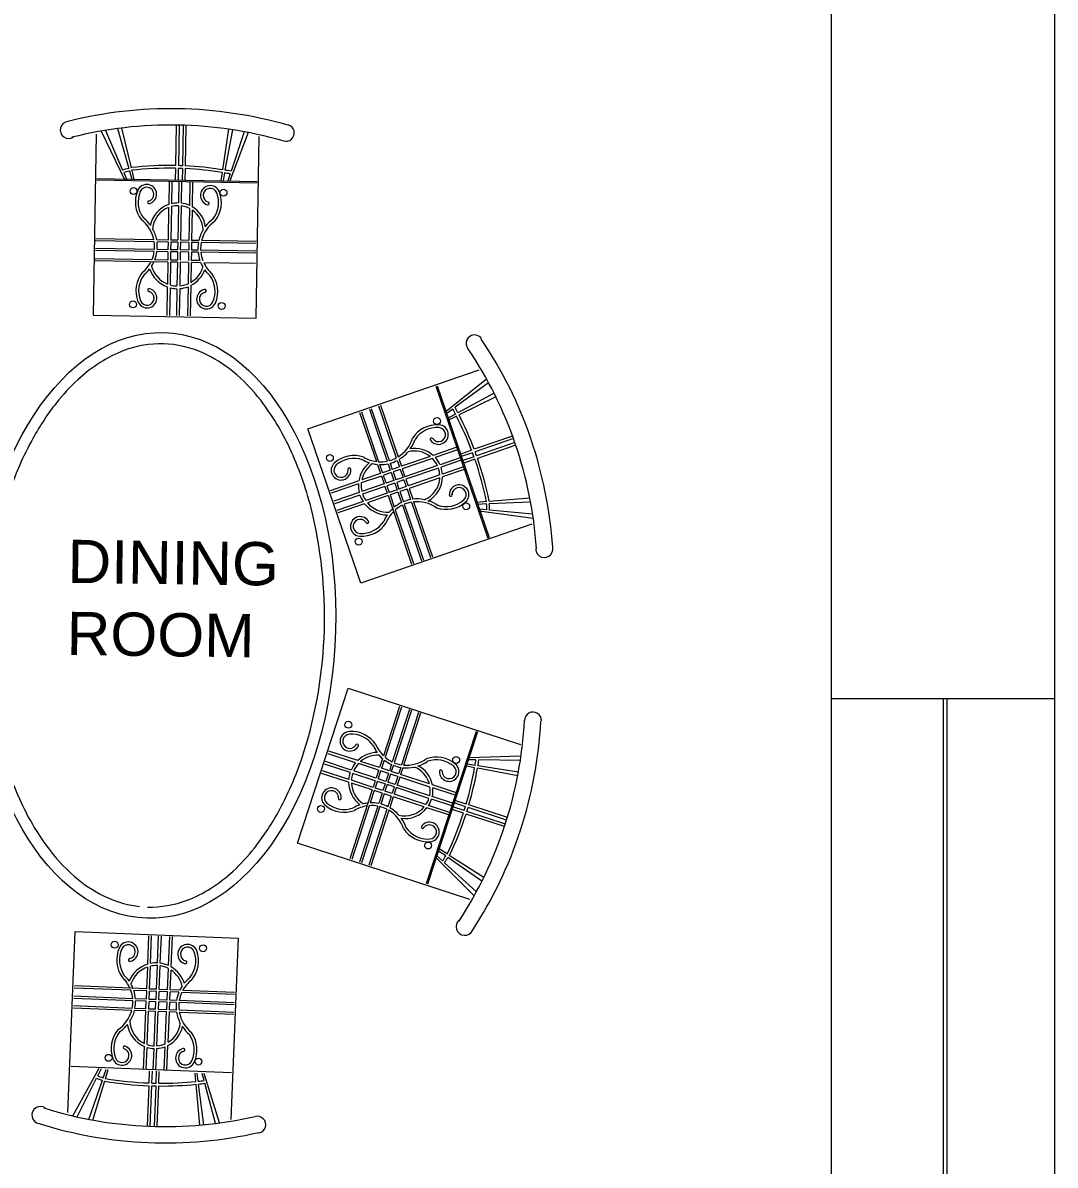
# Model space of a CAD drawing. Header units: centimetres. Extents: x 3413 to 9875, y 1 to 2456.
# Drawn here: x 3717.5 to 4004.1, y 1123.3 to 1440.3 of the extents above; entities that cross this region are included whole.
import ezdxf

# ---------------------------------------------------------------- set-up
doc = ezdxf.new("R2010")
doc.units = ezdxf.units.CM
doc.linetypes.add('raya espacio raya', pattern=[30, 12, -18])
doc.layers.add('beam', color=63, linetype='raya espacio raya')
doc.layers.add('furniture', color=63, linetype='Continuous', lineweight=20)
doc.layers.add('JO_ELEVATION LINE', color=3, linetype='Continuous', lineweight=20)
doc.styles.get("Standard").update_dxf_attribs({"font": 'arial.ttf'})

msp = doc.modelspace()

# ---------------------------------------------------------------- linework, layer by layer
at = {"layer": 'furniture'}
for p, q in [((3743.761, 1410.998), (3746.854, 1399.933)), ((3744.869, 1411.139), (3747.521, 1400.097)), ((3760.075, 1411.963), (3759.883, 1400.729)), ((3760.843, 1411.95), (3760.651, 1400.715)), ((3761.994, 1411.921), (3761.802, 1400.677)), ((3762.762, 1411.895), (3762.569, 1400.644)), ((3774.565, 1410.831), (3772.916, 1399.576)), ((3737.811, 1409.478), (3736.951, 1359.198)), ((3739.208, 1410.3), (3745.797, 1396.679)), ((3740.414, 1410.504), (3745.176, 1399.498)), ((3775.655, 1410.669), (3773.589, 1399.467)), ((3780.026, 1409.91), (3774.962, 1396.468)), ((3778.882, 1410.126), (3775.273, 1399.17)), ((3782.217, 1358.424), (3783.077, 1408.759)), ((3745.469, 1398.822), (3746.37, 1396.74)), ((3747.051, 1399.226), (3747.706, 1396.884)), ((3747.693, 1399.381), (3748.305, 1396.837)), ((3759.855, 1399.965), (3759.799, 1396.728)), ((3760.622, 1399.953), (3760.565, 1396.627)), ((3761.774, 1399.924), (3761.717, 1396.607)), ((3762.541, 1399.897), (3762.485, 1396.594)), ((3772.802, 1398.798), (3772.467, 1396.511)), ((3773.447, 1398.692), (3773.042, 1396.501)), ((3775.024, 1398.414), (3774.386, 1396.478)), ((3782.479, 1395.874), (3737.97, 1396.635)), ((3782.485, 1396.252), (3737.976, 1397.013)), ((3758.075, 1396.291), (3757.966, 1389.917)), ((3758.832, 1396.278), (3758.727, 1390.138)), ((3760.762, 1396.245), (3760.661, 1390.345)), ((3761.519, 1396.232), (3761.417, 1390.294)), ((3763.833, 1396.193), (3763.721, 1389.657)), ((3764.591, 1396.262), (3764.471, 1389.268)), ((3757.952, 1389.106), (3757.798, 1380.07)), ((3758.713, 1389.355), (3758.554, 1380.057)), ((3760.648, 1389.589), (3760.485, 1380.024)), ((3761.404, 1389.534), (3761.241, 1380.011)), ((3763.707, 1388.825), (3763.556, 1379.972)), ((3764.456, 1388.383), (3764.312, 1379.959)), ((3753.962, 1379.56), (3737.683, 1379.839)), ((3753.86, 1380.138), (3737.693, 1380.414)), ((3757.798, 1380.07), (3754.634, 1380.124)), ((3757.788, 1379.495), (3754.727, 1379.547)), ((3757.788, 1379.495), (3757.752, 1377.385)), ((3758.544, 1379.482), (3758.508, 1377.372)), ((3760.475, 1379.449), (3758.544, 1379.482)), ((3760.485, 1380.024), (3758.554, 1380.057)), ((3760.475, 1379.449), (3760.439, 1377.339)), ((3761.231, 1379.436), (3761.195, 1377.326)), ((3763.546, 1379.396), (3761.231, 1379.436)), ((3763.556, 1379.972), (3761.241, 1380.011)), ((3763.546, 1379.396), (3763.51, 1377.287)), ((3764.302, 1379.383), (3764.266, 1377.274)), ((3766.2, 1379.351), (3764.302, 1379.383)), ((3766.313, 1379.925), (3764.312, 1379.959)), ((3782.192, 1379.078), (3766.966, 1379.338)), ((3782.201, 1379.653), (3767.087, 1379.911)), ((3753.955, 1376.874), (3737.637, 1377.153)), ((3754.022, 1377.449), (3737.647, 1377.729)), ((3757.742, 1376.81), (3754.717, 1376.861)), ((3757.752, 1377.385), (3754.78, 1377.436)), ((3757.742, 1376.81), (3757.703, 1374.508)), ((3758.499, 1376.797), (3758.459, 1374.495)), ((3760.429, 1376.764), (3758.499, 1376.797)), ((3760.439, 1377.339), (3758.508, 1377.372)), ((3760.429, 1376.764), (3760.39, 1374.462)), ((3761.186, 1376.751), (3761.146, 1374.449)), ((3763.5, 1376.711), (3761.186, 1376.751)), ((3763.51, 1377.287), (3761.195, 1377.326)), ((3763.5, 1376.711), (3763.461, 1374.41)), ((3764.256, 1376.698), (3764.217, 1374.397)), ((3766.119, 1376.666), (3764.256, 1376.698)), ((3766.075, 1377.243), (3764.266, 1377.274)), ((3782.155, 1376.968), (3766.833, 1377.23)), ((3782.146, 1376.392), (3766.881, 1376.653)), ((3757.693, 1373.933), (3737.588, 1374.276)), ((3753.305, 1374.583), (3737.597, 1374.852)), ((3757.703, 1374.508), (3754.117, 1374.569)), ((3757.693, 1373.933), (3757.589, 1367.858)), ((3758.449, 1373.92), (3758.341, 1367.597)), ((3760.38, 1373.887), (3758.449, 1373.92)), ((3760.39, 1374.462), (3758.459, 1374.495)), ((3760.38, 1373.887), (3760.267, 1367.311)), ((3761.136, 1373.874), (3761.025, 1367.338)), ((3763.451, 1373.834), (3761.136, 1373.874)), ((3763.451, 1373.834), (3763.35, 1367.931)), ((3764.207, 1373.821), (3764.113, 1368.32)), ((3766.865, 1373.776), (3764.207, 1373.821)), ((3766.64, 1374.355), (3764.217, 1374.397)), ((3782.096, 1373.515), (3767.7, 1373.762)), ((3757.575, 1367.052), (3757.44, 1359.164)), ((3758.328, 1366.817), (3758.197, 1359.151)), ((3760.255, 1366.554), (3760.127, 1359.118)), ((3761.012, 1366.578), (3760.884, 1359.105)), ((3763.336, 1367.107), (3763.198, 1359.065)), ((3764.098, 1367.449), (3763.955, 1359.053)), ((3736.951, 1359.198), (3782.217, 1358.424)), ((3796.558, 1327.669), (3844.172, 1344.016)), ((3846.209, 1341.469), (3834.985, 1332.505)), ((3832.101, 1339.472), (3846.556, 1297.369)), ((3832.459, 1339.595), (3846.914, 1297.491)), ((3846.767, 1340.447), (3837.459, 1333.634)), ((3848.279, 1337.545), (3838.261, 1332.124)), ((3848.769, 1336.558), (3838.573, 1331.518)), ((3810.951, 1332.21), (3815.626, 1318.592)), ((3811.495, 1332.397), (3816.254, 1318.535)), ((3813.672, 1333.145), (3818.63, 1318.705)), ((3814.216, 1333.332), (3819.193, 1318.838)), ((3816.212, 1334.017), (3821.157, 1319.614)), ((3816.757, 1334.204), (3821.665, 1319.906)), ((3836.817, 1333.164), (3835.172, 1331.96)), ((3837.568, 1331.749), (3835.609, 1330.689)), ((3837.868, 1331.169), (3835.796, 1330.145)), ((3811.259, 1284.85), (3796.558, 1327.669)), ((3853.423, 1325.659), (3842.78, 1322.005)), ((3837.988, 1322.576), (3831.372, 1320.305)), ((3853.684, 1324.937), (3843.049, 1321.285)), ((3854.067, 1323.851), (3843.44, 1320.202)), ((3854.317, 1323.124), (3843.69, 1319.476)), ((3821.406, 1318.89), (3822.022, 1317.095)), ((3821.917, 1319.174), (3822.566, 1317.281)), ((3830.535, 1320.017), (3822.566, 1317.281)), ((3831.186, 1319.441), (3822.812, 1316.566)), ((3838.156, 1321.834), (3831.973, 1319.711)), ((3838.908, 1319.645), (3833.291, 1317.716)), ((3839.154, 1318.929), (3833.572, 1317.013)), ((3842.079, 1321.748), (3838.954, 1320.675)), ((3842.341, 1321.026), (3839.203, 1319.949)), ((3842.723, 1319.94), (3839.577, 1318.86)), ((3842.972, 1319.213), (3839.909, 1318.162)), ((3815.897, 1317.802), (3816.76, 1315.288)), ((3816.518, 1317.767), (3817.305, 1315.475)), ((3819.482, 1316.222), (3817.305, 1315.475)), ((3818.877, 1317.984), (3819.482, 1316.222)), ((3819.439, 1318.121), (3820.026, 1316.409)), ((3822.022, 1317.095), (3820.026, 1316.409)), ((3822.268, 1316.379), (3820.272, 1315.694)), ((3820.272, 1315.694), (3821.024, 1313.504)), ((3822.268, 1316.379), (3823.019, 1314.19)), ((3822.812, 1316.566), (3823.564, 1314.377)), ((3832.571, 1317.469), (3823.564, 1314.377)), ((3832.857, 1316.767), (3823.809, 1313.661)), ((3839.781, 1317.103), (3833.972, 1315.109)), ((3840.026, 1316.387), (3833.996, 1314.317)), ((3810.733, 1313.219), (3802.79, 1310.492)), ((3817.006, 1314.573), (3811.422, 1312.656)), ((3816.76, 1315.288), (3811.557, 1313.501)), ((3817.006, 1314.573), (3817.758, 1312.383)), ((3819.728, 1315.507), (3817.55, 1314.759)), ((3817.55, 1314.759), (3818.302, 1312.57)), ((3820.479, 1313.318), (3818.302, 1312.57)), ((3820.725, 1312.602), (3818.548, 1311.855)), ((3819.728, 1315.507), (3820.479, 1313.318)), ((3820.725, 1312.602), (3821.352, 1310.776)), ((3823.019, 1314.19), (3821.024, 1313.504)), ((3823.265, 1313.474), (3821.269, 1312.789)), ((3821.269, 1312.789), (3821.896, 1310.963)), ((3823.265, 1313.474), (3823.892, 1311.648)), ((3823.809, 1313.661), (3824.436, 1311.835)), ((3833.231, 1314.854), (3824.436, 1311.835)), ((3833.229, 1314.054), (3824.682, 1311.119)), ((3810.643, 1312.388), (3803.036, 1309.776)), ((3810.856, 1310.014), (3803.787, 1307.587)), ((3817.758, 1312.383), (3811.575, 1310.261)), ((3818.003, 1311.668), (3811.783, 1309.532)), ((3818.63, 1309.841), (3812.65, 1307.788)), ((3818.003, 1311.668), (3818.63, 1309.841)), ((3818.548, 1311.855), (3819.175, 1310.028)), ((3821.352, 1310.776), (3819.175, 1310.028)), ((3821.598, 1310.06), (3819.42, 1309.313)), ((3819.42, 1309.313), (3820.585, 1305.921)), ((3821.598, 1310.06), (3822.58, 1307.199)), ((3823.892, 1311.648), (3821.896, 1310.963)), ((3824.138, 1310.932), (3822.142, 1310.247)), ((3822.142, 1310.247), (3823.107, 1307.436)), ((3824.138, 1310.932), (3825.132, 1308.037)), ((3824.682, 1311.119), (3825.709, 1308.127)), ((3811.068, 1309.286), (3804.033, 1306.871)), ((3811.911, 1307.535), (3804.66, 1305.045)), ((3812.367, 1306.891), (3804.906, 1304.33)), ((3818.876, 1309.126), (3813.13, 1307.153)), ((3818.876, 1309.126), (3825.406, 1290.107)), ((3822.828, 1306.478), (3828.127, 1291.042)), ((3823.353, 1306.719), (3828.671, 1291.229)), ((3825.38, 1307.313), (3830.667, 1291.914)), ((3825.961, 1307.394), (3831.212, 1292.101)), ((3846.168, 1307.465), (3843.559, 1307.261)), ((3846.218, 1306.806), (3843.789, 1306.706)), ((3858.224, 1308.406), (3846.902, 1307.522)), ((3858.432, 1307.308), (3846.952, 1306.836)), ((3820.849, 1305.153), (3825.95, 1290.294)), ((3846.322, 1305.177), (3844.064, 1305.391)), ((3859.173, 1302.762), (3844.182, 1304.828)), ((3858.994, 1303.972), (3847.056, 1305.107)), ((3858.821, 1301.18), (3811.259, 1284.85)), ((3793.757, 1212.653), (3807.818, 1255.686)), ((3807.818, 1255.686), (3855.671, 1240.05)), ((3822.042, 1250.641), (3817.57, 1236.954)), ((3822.589, 1250.462), (3818.037, 1236.53)), ((3824.777, 1249.747), (3820.036, 1235.235)), ((3825.324, 1249.568), (3820.565, 1235.002)), ((3827.33, 1248.913), (3822.6, 1234.438)), ((3827.877, 1248.734), (3823.182, 1234.365)), ((3843.298, 1243.695), (3829.472, 1201.382)), ((3843.658, 1243.578), (3829.832, 1201.264)), ((3809.855, 1235.004), (3802.21, 1237.502)), ((3810.428, 1235.613), (3802.445, 1238.222)), ((3855.762, 1236.791), (3841.403, 1236.397)), ((3808.326, 1232.273), (3801.256, 1234.583)), ((3808.595, 1232.981), (3801.491, 1235.302)), ((3816.25, 1232.915), (3810.638, 1234.748)), ((3816.485, 1233.634), (3811.255, 1235.343)), ((3817.311, 1236.16), (3816.485, 1233.634)), ((3817.785, 1235.758), (3817.032, 1233.455)), ((3819.22, 1232.74), (3817.032, 1233.455)), ((3819.799, 1234.51), (3819.22, 1232.74)), ((3820.329, 1234.281), (3819.767, 1232.561)), ((3822.363, 1233.71), (3821.773, 1231.906)), ((3822.942, 1233.629), (3822.32, 1231.727)), ((3842.899, 1233.594), (3840.628, 1234.025)), ((3843.01, 1234.238), (3840.807, 1234.572)), ((3843.262, 1235.819), (3841.224, 1235.849)), ((3854.847, 1231.328), (3843.672, 1233.448)), ((3855.051, 1232.411), (3843.788, 1234.12)), ((3855.592, 1235.638), (3844.058, 1235.808)), ((3807.92, 1229.578), (3800.421, 1232.028)), ((3807.944, 1230.366), (3800.656, 1232.748)), ((3814.697, 1228.16), (3808.686, 1230.124)), ((3815.296, 1229.995), (3809.045, 1232.038)), ((3815.531, 1230.714), (3809.318, 1232.745)), ((3816.25, 1232.915), (3815.531, 1230.714)), ((3816.797, 1232.736), (3816.078, 1230.536)), ((3818.266, 1229.821), (3816.078, 1230.536)), ((3818.985, 1232.021), (3816.797, 1232.736)), ((3818.985, 1232.021), (3818.266, 1229.821)), ((3819.532, 1231.842), (3818.813, 1229.642)), ((3821.538, 1231.187), (3819.532, 1231.842)), ((3821.773, 1231.906), (3819.767, 1232.561)), ((3821.538, 1231.187), (3820.819, 1228.987)), ((3822.085, 1231.008), (3821.366, 1228.808)), ((3830.501, 1228.258), (3822.085, 1231.008)), ((3830.329, 1229.11), (3822.32, 1231.727)), ((3814.462, 1227.441), (3808.216, 1208.327)), ((3814.462, 1227.441), (3808.686, 1229.328)), ((3815.009, 1227.262), (3813.895, 1223.853)), ((3815.296, 1229.995), (3814.697, 1228.16)), ((3817.197, 1226.547), (3815.009, 1227.262)), ((3815.843, 1229.817), (3815.244, 1227.981)), ((3817.432, 1227.266), (3815.244, 1227.981)), ((3818.031, 1229.102), (3815.843, 1229.817)), ((3818.031, 1229.102), (3817.432, 1227.266)), ((3818.578, 1228.923), (3817.979, 1227.087)), ((3819.984, 1226.432), (3817.979, 1227.087)), ((3820.584, 1228.267), (3818.578, 1228.923)), ((3820.819, 1228.987), (3818.813, 1229.642)), ((3820.584, 1228.267), (3819.984, 1226.432)), ((3821.131, 1228.089), (3820.531, 1226.253)), ((3830.224, 1225.118), (3821.131, 1228.089)), ((3830.419, 1225.85), (3821.366, 1228.808)), ((3837.819, 1226.663), (3831.17, 1228.836)), ((3837.506, 1225.969), (3831.292, 1228)), ((3817.197, 1226.547), (3816.257, 1223.671)), ((3817.744, 1226.368), (3816.82, 1223.543)), ((3819.749, 1225.713), (3817.744, 1226.368)), ((3819.749, 1225.713), (3818.799, 1222.803)), ((3820.296, 1225.534), (3819.314, 1222.527)), ((3828.886, 1222.727), (3820.296, 1225.534)), ((3829.37, 1223.365), (3820.531, 1226.253)), ((3836.552, 1223.05), (3830.943, 1224.883)), ((3836.787, 1223.769), (3831.142, 1225.614)), ((3840.36, 1222.804), (3837.206, 1223.834)), ((3840.585, 1223.538), (3837.445, 1224.564)), ((3813.643, 1223.082), (3808.763, 1208.148)), ((3816.02, 1222.946), (3810.951, 1207.433)), ((3816.585, 1222.822), (3811.498, 1207.255)), ((3818.561, 1222.075), (3813.504, 1206.599)), ((3819.073, 1221.791), (3814.051, 1206.42)), ((3835.717, 1220.495), (3829.657, 1222.475)), ((3835.952, 1221.214), (3830.115, 1223.122)), ((3839.771, 1220.976), (3836.693, 1221.982)), ((3840.01, 1221.706), (3836.849, 1222.739)), ((3851.182, 1217.264), (3840.503, 1220.754)), ((3851.421, 1217.994), (3840.74, 1221.484)), ((3851.77, 1219.092), (3841.081, 1222.584)), ((3851.996, 1219.825), (3841.3, 1223.32)), ((3841.558, 1197.034), (3793.757, 1212.653)), ((3835.245, 1209.674), (3833.04, 1211.083)), ((3842.792, 1198.086), (3832.071, 1208.765)), ((3833.989, 1207.754), (3832.316, 1209.286)), ((3834.888, 1209.118), (3832.889, 1210.501)), ((3844.939, 1202.161), (3835.492, 1208.7)), ((3845.435, 1203.162), (3835.865, 1209.277)), ((3843.378, 1199.159), (3834.533, 1207.257)), ((3729.987, 1137.894), (3732.023, 1188.14)), ((3732.023, 1188.14), (3777.258, 1186.307)), ((3752.161, 1179.112), (3752.48, 1186.994)), ((3752.926, 1179.303), (3753.236, 1186.964)), ((3754.864, 1179.454), (3755.166, 1186.886)), ((3755.619, 1179.387), (3755.921, 1186.855)), ((3757.909, 1178.725), (3758.234, 1186.761)), ((3758.65, 1178.339), (3758.99, 1186.731)), ((3777.258, 1186.307), (3775.22, 1136.006)), ((3751.882, 1172.236), (3752.128, 1178.306)), ((3752.638, 1172.205), (3752.894, 1178.523)), ((3754.567, 1172.127), (3754.834, 1178.698)), ((3755.323, 1172.096), (3755.588, 1178.628)), ((3757.636, 1172.003), (3757.875, 1177.901)), ((3758.392, 1171.972), (3758.615, 1177.47)), ((3751.882, 1172.236), (3731.79, 1173.05)), ((3747.981, 1169.514), (3731.674, 1170.175)), ((3747.465, 1171.839), (3731.767, 1172.475)), ((3751.859, 1171.661), (3748.276, 1171.806)), ((3751.766, 1169.361), (3751.859, 1171.661)), ((3752.522, 1169.33), (3752.615, 1171.63)), ((3754.544, 1171.552), (3752.615, 1171.63)), ((3754.567, 1172.127), (3752.638, 1172.205)), ((3754.451, 1169.252), (3754.544, 1171.552)), ((3755.207, 1169.221), (3755.3, 1171.521)), ((3757.613, 1171.428), (3755.3, 1171.521)), ((3757.636, 1172.003), (3755.323, 1172.096)), ((3757.52, 1169.127), (3757.613, 1171.428)), ((3758.276, 1169.097), (3758.369, 1171.397)), ((3760.79, 1171.299), (3758.369, 1171.397)), ((3761.048, 1171.864), (3758.392, 1171.972)), ((3776.246, 1170.672), (3761.601, 1171.266)), ((3776.269, 1171.247), (3761.882, 1171.83)), ((3747.699, 1166.262), (3731.542, 1166.916)), ((3747.833, 1166.832), (3731.565, 1167.491)), ((3748.015, 1168.937), (3731.651, 1169.6)), ((3751.657, 1166.677), (3748.598, 1166.801)), ((3751.766, 1169.361), (3748.743, 1169.483)), ((3751.742, 1168.786), (3748.772, 1168.906)), ((3751.657, 1166.677), (3751.742, 1168.786)), ((3752.413, 1166.647), (3752.498, 1168.755)), ((3754.342, 1166.568), (3752.413, 1166.647)), ((3754.428, 1168.677), (3752.498, 1168.755)), ((3754.451, 1169.252), (3752.522, 1169.33)), ((3754.342, 1166.568), (3754.428, 1168.677)), ((3755.098, 1166.538), (3755.184, 1168.646)), ((3757.496, 1168.552), (3755.184, 1168.646)), ((3757.52, 1169.127), (3755.207, 1169.221)), ((3757.411, 1166.444), (3757.496, 1168.552)), ((3758.167, 1166.413), (3758.252, 1168.522)), ((3760.06, 1168.449), (3758.252, 1168.522)), ((3760.137, 1169.021), (3758.276, 1169.097)), ((3776.13, 1167.797), (3760.818, 1168.418)), ((3776.153, 1168.372), (3760.898, 1168.991)), ((3751.634, 1166.102), (3748.472, 1166.23)), ((3751.268, 1157.073), (3751.634, 1166.102)), ((3752.013, 1156.781), (3752.39, 1166.072)), ((3754.319, 1165.993), (3752.39, 1166.072)), ((3753.932, 1156.436), (3754.319, 1165.993)), ((3754.689, 1156.447), (3755.075, 1165.963)), ((3757.388, 1165.869), (3755.075, 1165.963)), ((3757.411, 1166.444), (3755.098, 1166.538)), ((3757.029, 1157.022), (3757.388, 1165.869)), ((3757.802, 1157.42), (3758.144, 1165.838)), ((3760.143, 1165.757), (3758.144, 1165.838)), ((3760.064, 1166.337), (3758.167, 1166.413)), ((3776.044, 1165.689), (3760.829, 1166.306)), ((3776.021, 1165.114), (3760.916, 1165.726)), ((3750.977, 1149.892), (3751.235, 1156.262)), ((3751.733, 1149.862), (3751.981, 1155.998)), ((3753.662, 1149.783), (3753.901, 1155.68)), ((3754.418, 1149.753), (3754.658, 1155.687)), ((3756.731, 1149.659), (3756.995, 1156.191)), ((3757.483, 1149.546), (3757.767, 1156.536)), ((3775.364, 1148.904), (3730.885, 1150.706)), ((3731.334, 1136.993), (3738.697, 1150.212)), ((3738.246, 1148.092), (3739.265, 1150.118)), ((3739.802, 1147.597), (3740.59, 1149.897)), ((3740.434, 1147.405), (3741.191, 1149.91)), ((3752.542, 1146.122), (3752.673, 1149.357)), ((3753.309, 1146.09), (3753.444, 1149.414)), ((3754.46, 1146.052), (3754.594, 1149.367)), ((3755.228, 1146.035), (3755.362, 1149.336)), ((3765.535, 1146.542), (3765.332, 1148.844)), ((3766.184, 1146.61), (3765.907, 1148.821)), ((3767.775, 1146.797), (3767.25, 1148.767)), ((3772.107, 1135.033), (3767.825, 1148.743)), ((3732.526, 1136.72), (3737.915, 1147.433)), ((3735.839, 1136.034), (3739.564, 1146.902)), ((3736.938, 1135.829), (3740.221, 1146.7)), ((3752.071, 1134.131), (3752.526, 1145.357)), ((3752.838, 1134.1), (3753.293, 1145.327)), ((3753.99, 1134.063), (3754.445, 1145.299)), ((3754.757, 1134.045), (3755.213, 1145.288)), ((3766.602, 1134.428), (3765.604, 1145.758)), ((3767.7, 1134.526), (3766.282, 1145.829)), ((3770.952, 1134.883), (3767.98, 1146.028))]:
    msp.add_line(p, q, dxfattribs=at)
msp.add_lwpolyline([(3752.035, 1194.949, 0.0979932), (3763.073, 1196.838, 0.0521169), (3769.593, 1200.102, 0.045547), (3775.875, 1204.948, 0.0392922), (3781.759, 1211.305, 0.0438685), (3788.714, 1221.914, 0.0464057), (3795.523, 1238.006, 0.1380772), (3797.475, 1305.759, 0.0456041), (3791.604, 1322.217, 0.0554584), (3783.498, 1335.594, 0.0557052), (3775.811, 1343.531, 0.0673297), (3767.449, 1348.727, 0.2009302), (3745.5, 1349.359, 0.0521135), (3738.98, 1346.095, 0.0455345), (3732.698, 1341.249, 0.0392841), (3726.814, 1334.892, 0.0438695), (3719.859, 1324.283, 0.0464039), (3713.05, 1308.191, 0.1380764), (3711.099, 1240.439, 0.0456069), (3716.97, 1223.981, 0.0554622), (3725.075, 1210.603, 0.0557082), (3732.762, 1202.666, 0.0673258), (3741.124, 1197.47, 0.075185), (3749.832, 1195.101)], format="xyb", dxfattribs=at)
for centre in [(3748.199, 1393.644), (3773.179, 1393.237), (3748.074, 1362.202), (3772.641, 1361.782), (3832.462, 1329.812), (3802.707, 1319.596), (3840.555, 1306.176), (3810.685, 1296.357), (3807.863, 1245.539), (3837.767, 1235.768), (3800.231, 1222.183), (3829.988, 1212.026), (3742.954, 1184.501), (3767.505, 1183.506), (3741.269, 1153.103), (3766.231, 1152.072)]:
    msp.add_circle(centre, 0.959, dxfattribs=at)
for centre, radius, start, end in [((3758.556, 1299.248), 117.264, 73.9329, 104.10779), ((3730.227, 1410.608), 2.381, 96.09672, 302.69711), ((3758.556, 1299.248), 112.725, 73.9329, 104.10779), ((3769.599, 1308.791), 93.937, 104.01233, 105.06917), ((3769.49, 1308.007), 93.937, 103.81976, 104.8158), ((3758.117, 1306.812), 93.937, 88.92289, 96.46546), ((3757.912, 1306.048), 93.937, 88.81519, 96.28941), ((3757.912, 1306.048), 93.937, 87.64423, 88.34684), ((3758.117, 1306.812), 93.937, 87.75196, 88.45455), ((3757.912, 1306.048), 93.937, 80.87984, 87.17571), ((3758.117, 1306.812), 93.937, 80.93604, 87.28346), ((3757.912, 1306.048), 93.937, 79.50456, 80.48137), ((3758.117, 1306.812), 93.937, 79.47732, 80.51987), ((3751.877, 1392.759), 2.717, 285.06648, 156.65293), ((3769.501, 1392.458), 2.717, 21.38776, 252.97421), ((3756.89, 1390.595), 8.177, 156.65293, 217.28079), ((3756.89, 1390.595), 7.421, 156.65293, 216.52067), ((3751.877, 1392.759), 1.96, 285.06648, 156.65293), ((3769.501, 1392.458), 1.96, 21.38776, 252.97421), ((3764.416, 1390.467), 7.421, 321.52002, 21.38776), ((3764.416, 1390.467), 8.177, 320.7599, 21.38776), ((3752.494, 1390.509), 0.371, 74.07858, 283.9621), ((3760.517, 1382.558), 7.788, 109.11805, 169.39423), ((3760.517, 1382.558), 7.031, 111.39084, 174.89921), ((3760.517, 1382.558), 7.031, 88.92837, 104.86315), ((3760.517, 1382.558), 7.788, 88.93731, 103.2896), ((3760.517, 1382.558), 7.031, 63.01815, 82.75112), ((3760.517, 1382.558), 7.788, 65.70337, 83.36223), ((3760.517, 1382.558), 7.788, 8.64645, 59.48499), ((3768.834, 1390.225), 0.378, 248.67354, 72.47397), ((3744.762, 1378.242), 9.293, 11.77142, 52.7792), ((3744.762, 1378.242), 10.05, 35.99921, 52.7792), ((3760.517, 1382.558), 7.031, 3.14148, 55.92727), ((3776.115, 1377.706), 10.05, 125.87417, 142.04147), ((3744.762, 1378.242), 10.05, 10.79719, 29.45463), ((3776.115, 1377.706), 10.05, 148.58606, 167.24349), ((3776.115, 1377.706), 9.293, 125.26148, 166.26926), ((3744.762, 1378.242), 9.293, 355.1061, 8.15707), ((3744.762, 1378.242), 10.05, 355.40117, 7.46404), ((3776.115, 1377.706), 10.05, 170.57665, 182.63952), ((3776.115, 1377.706), 9.293, 169.88361, 182.93458), ((3744.762, 1378.242), 9.293, 336.81766, 351.53989), ((3744.762, 1378.242), 10.05, 338.56743, 352.10587), ((3776.115, 1377.706), 10.05, 185.93482, 199.47325), ((3776.115, 1377.706), 9.293, 186.5008, 201.22302), ((3744.762, 1378.242), 9.293, 309.81175, 332.92866), ((3744.762, 1378.242), 10.05, 327.40934, 335.02261), ((3760.383, 1374.705), 7.395, 194.69823, 247.80369), ((3776.115, 1377.706), 10.05, 203.01808, 210.63134), ((3776.115, 1377.706), 9.293, 205.11203, 228.22893), ((3757.045, 1365.928), 8.177, 140.74352, 201.38776), ((3757.045, 1365.928), 7.421, 141.278, 201.38776), ((3744.762, 1378.242), 10.05, 310.24257, 321.95116), ((3760.383, 1374.705), 8.151, 199.02476, 249.8543), ((3760.383, 1374.705), 8.151, 297.11887, 339.40665), ((3760.383, 1374.705), 7.395, 300.29731, 343.34245), ((3776.115, 1377.706), 10.05, 216.08953, 228.22893), ((3763.419, 1365.819), 7.421, 336.65293, 36.76268), ((3763.419, 1365.819), 8.177, 336.65293, 37.29716), ((3751.96, 1363.937), 2.717, 201.38776, 72.97421), ((3752.528, 1366.196), 0.386, 56.22, 269.02034), ((3760.383, 1374.705), 8.151, 255.39963, 269.09968), ((3760.383, 1374.705), 7.395, 253.97481, 269.1078), ((3760.383, 1374.705), 8.151, 274.42551, 291.24108), ((3760.383, 1374.705), 7.395, 274.98041, 293.65726), ((3767.951, 1365.937), 0.433, 269.02034, 131.54792), ((3751.96, 1363.937), 1.96, 201.38776, 72.97421), ((3768.432, 1363.655), 2.717, 105.06648, 336.65293), ((3768.432, 1363.655), 1.96, 105.06648, 336.65293), ((3747.568, 1286.907), 117.264, 3.86113, 34.03602), ((3747.568, 1286.907), 112.725, 3.86113, 34.03602), ((3754.235, 1288.392), 93.937, 27.48755, 28.46436), ((3754.899, 1288.823), 93.937, 27.44905, 28.4916), ((3754.899, 1288.823), 93.937, 20.68546, 27.03288), ((3832.53, 1320.622), 8.177, 86.58116, 147.20902), ((3832.855, 1326.073), 2.717, 214.99471, 86.58116), ((3754.235, 1288.392), 93.937, 20.79321, 27.08907), ((3832.53, 1320.622), 7.421, 86.58116, 146.4489), ((3832.855, 1326.073), 1.96, 214.99471, 86.58116), ((3816.782, 1327.813), 9.293, 301.69965, 342.70744), ((3826.21, 1314.473), 7.788, 48.48393, 99.32246), ((3816.782, 1327.813), 10.05, 325.92745, 342.09474), ((3830.937, 1324.75), 0.378, 35.49495, 219.29538), ((3809.392, 1312.069), 8.177, 70.67176, 131.31599), ((3809.392, 1312.069), 7.421, 71.20623, 131.31599), ((3816.782, 1327.813), 10.05, 239.73998, 251.87939), ((3816.782, 1327.813), 9.293, 239.73998, 262.85689), ((3816.782, 1327.813), 9.293, 285.03433, 298.08531), ((3816.782, 1327.813), 10.05, 285.3294, 297.39227), ((3816.782, 1327.813), 10.05, 300.72543, 319.38286), ((3826.21, 1314.473), 7.031, 52.04165, 104.82744), ((3826.21, 1314.473), 7.031, 25.2178, 44.95077), ((3826.21, 1314.473), 7.788, 24.60669, 42.26554), ((3754.235, 1288.392), 93.937, 19.62208, 20.32469), ((3754.235, 1288.392), 93.937, 11.67951, 19.15373), ((3754.899, 1288.823), 93.937, 19.51437, 20.21696), ((3754.899, 1288.823), 93.937, 11.50346, 19.04603), ((3805.787, 1316.171), 2.717, 131.31599, 2.90244), ((3805.787, 1316.171), 1.96, 131.31599, 2.90244), ((3808.106, 1316.417), 0.433, 336.421, 198.94858), ((3818.781, 1311.923), 8.151, 128.56227, 170.85005), ((3818.781, 1311.923), 7.395, 124.62646, 167.67161), ((3816.782, 1327.813), 10.05, 257.33757, 264.95084), ((3816.782, 1327.813), 9.293, 266.74589, 281.46812), ((3816.782, 1327.813), 10.05, 268.49566, 282.0341), ((3826.21, 1314.473), 7.031, 3.10577, 19.04055), ((3826.21, 1314.473), 7.788, 4.67931, 19.03161), ((3818.781, 1311.923), 7.395, 174.31166, 192.9885), ((3826.21, 1314.473), 7.031, 293.06971, 356.57808), ((3826.21, 1314.473), 7.788, 298.57469, 358.85086), ((3818.781, 1311.923), 8.151, 176.72784, 193.54341), ((3818.781, 1311.923), 7.395, 198.86112, 213.99411), ((3838.579, 1309.402), 2.717, 311.31599, 182.90244), ((3836.248, 1309.294), 0.371, 184.00682, 33.89033), ((3838.579, 1309.402), 1.96, 311.31599, 182.90244), ((3818.781, 1311.923), 8.151, 198.86924, 212.56929), ((3818.781, 1311.923), 8.151, 218.11462, 268.94416), ((3818.781, 1311.923), 7.395, 220.16523, 273.27069), ((3826.964, 1298.155), 10.05, 115.86305, 129.40149), ((3826.964, 1298.155), 9.293, 116.42903, 131.15126), ((3826.964, 1298.155), 10.05, 100.50488, 112.56775), ((3826.964, 1298.155), 9.293, 99.81184, 112.86282), ((3826.964, 1298.155), 10.05, 78.51429, 97.17172), ((3826.964, 1298.155), 9.293, 55.18971, 96.1975), ((3826.964, 1298.155), 10.05, 55.18971, 71.9697), ((3834.974, 1313.503), 8.177, 250.68813, 311.31599), ((3834.974, 1313.503), 7.421, 251.44825, 311.31599), ((3752.527, 1300.01), 93.937, 3.15312, 4.14915), ((3753.239, 1300.355), 93.937, 2.89975, 3.95659), ((3811.137, 1300.589), 2.717, 34.99471, 266.58116), ((3826.964, 1298.155), 10.05, 146.01776, 157.72635), ((3826.964, 1298.155), 9.293, 135.04026, 158.15717), ((3826.964, 1298.155), 10.05, 132.94631, 140.55958), ((3811.137, 1300.589), 1.96, 34.99471, 266.58116), ((3811.462, 1306.04), 8.177, 266.58116, 327.22539), ((3811.462, 1306.04), 7.421, 266.58116, 326.69092), ((3813.11, 1301.826), 0.386, 198.94858, 51.74891), ((3862.236, 1294.314), 2.381, 165.27181, 11.8722), ((3859.081, 1246.708), 2.351, 357.61333, 178.99696), ((3744.16, 1252.664), 112.725, 326.81763, 356.99251), ((3744.16, 1252.664), 117.264, 326.81763, 356.99251), ((3808.258, 1240.949), 2.717, 94.27248, 325.85893), ((3808.258, 1240.949), 1.96, 94.27248, 325.85893), ((3808.665, 1235.504), 8.177, 33.62825, 94.27248), ((3808.665, 1235.504), 7.421, 34.16273, 94.27248), ((3810.257, 1239.749), 0.433, 299.37749, 161.90507), ((3824.048, 1243.618), 10.05, 202.69648, 214.83589), ((3824.048, 1243.618), 9.293, 202.69648, 225.81338), ((3816.07, 1229.73), 8.151, 91.51877, 133.80654), ((3816.07, 1229.73), 7.395, 87.58296, 130.6281), ((3824.048, 1243.618), 10.05, 220.29407, 227.90733), ((3824.048, 1243.618), 9.293, 229.70239, 244.42461), ((3832.285, 1228.392), 8.177, 49.53765, 110.16551), ((3816.07, 1229.73), 8.151, 139.68434, 156.4999), ((3816.07, 1229.73), 7.395, 137.26815, 155.945), ((3824.048, 1243.618), 10.05, 231.45216, 244.9906), ((3824.048, 1243.618), 10.05, 248.2859, 260.34876), ((3824.048, 1243.618), 9.293, 247.99083, 261.0418), ((3824.048, 1243.618), 10.05, 263.68192, 282.33935), ((3824.048, 1243.618), 9.293, 264.65615, 305.66393), ((3823.537, 1227.291), 7.031, 14.99815, 67.78393), ((3823.537, 1227.291), 7.788, 11.44043, 62.27896), ((3824.048, 1243.618), 10.05, 288.88394, 305.05124), ((3832.285, 1228.392), 7.421, 49.53765, 109.40539), ((3835.829, 1232.546), 2.717, 177.9512, 49.53765), ((3835.829, 1232.546), 1.96, 177.9512, 49.53765), ((3750.376, 1249.833), 93.937, 343.7497, 350.04557), ((3751.165, 1249.777), 93.937, 343.64195, 349.98938), ((3750.376, 1249.833), 93.937, 350.44405, 351.42085), ((3751.165, 1249.777), 93.937, 350.40554, 351.44809), ((3816.07, 1229.73), 8.151, 161.82573, 175.52578), ((3816.07, 1229.73), 7.395, 161.81762, 176.9506), ((3833.501, 1232.646), 0.378, 358.45144, 182.25187), ((3803.141, 1225.289), 2.717, 357.9512, 229.53765), ((3803.141, 1225.289), 1.96, 357.9512, 229.53765), ((3816.07, 1229.73), 8.151, 181.07111, 231.90065), ((3816.07, 1229.73), 7.395, 183.12173, 236.22718), ((3823.537, 1227.291), 7.031, 348.17429, 7.90726), ((3823.537, 1227.291), 7.788, 347.56319, 5.22204), ((3806.685, 1229.444), 7.421, 229.53765, 289.64741), ((3805.461, 1225.088), 0.386, 161.90507, 14.70541), ((3814.308, 1213.812), 10.05, 95.90281, 103.51607), ((3814.308, 1213.812), 10.05, 78.81954, 92.35798), ((3823.537, 1227.291), 7.031, 326.06226, 341.99704), ((3823.537, 1227.291), 7.788, 327.63581, 341.98811), ((3806.685, 1229.444), 8.177, 229.53765, 290.18189), ((3814.308, 1213.812), 10.05, 108.97425, 120.68285), ((3814.308, 1213.812), 9.293, 97.99675, 121.11366), ((3814.308, 1213.812), 9.293, 79.38552, 94.10775), ((3814.308, 1213.812), 9.293, 62.76834, 75.81931), ((3814.308, 1213.812), 10.05, 63.46137, 75.52424), ((3814.308, 1213.812), 9.293, 18.14621, 59.15399), ((3814.308, 1213.812), 10.05, 41.47078, 60.12822), ((3823.537, 1227.291), 7.031, 256.0262, 319.53457), ((3823.537, 1227.291), 7.788, 261.53118, 321.80736), ((3750.376, 1249.833), 93.937, 334.63601, 342.11022), ((3751.165, 1249.777), 93.937, 334.45996, 342.00252), ((3750.376, 1249.833), 93.937, 342.57857, 343.28118), ((3751.165, 1249.777), 93.937, 342.47087, 343.17346), ((3814.308, 1213.812), 10.05, 18.14621, 34.9262), ((3830.354, 1215.791), 2.717, 274.27248, 145.85893), ((3830.354, 1215.791), 1.96, 274.27248, 145.85893), ((3829.947, 1221.237), 8.177, 213.64463, 274.27248), ((3829.947, 1221.237), 7.421, 214.40474, 274.27248), ((3828.428, 1217.11), 0.371, 146.96331, 356.84683), ((3756.011, 1260.134), 93.937, 326.10961, 327.10565), ((3756.787, 1259.981), 93.937, 325.85624, 326.91308), ((3840.147, 1189.497), 2.381, 128.2283, 334.8287), ((3751.696, 1180.264), 8.177, 155.31191, 215.95614), ((3746.734, 1182.545), 2.717, 283.72546, 155.31191), ((3751.696, 1180.264), 7.421, 155.31191, 215.42166), ((3746.734, 1182.545), 1.96, 283.72546, 155.31191), ((3763.195, 1181.878), 2.717, 20.04674, 251.63319), ((3763.195, 1181.878), 1.96, 20.04674, 251.63319), ((3758.066, 1180.006), 7.421, 319.93698, 20.04674), ((3758.066, 1180.006), 8.177, 319.4025, 20.04674), ((3747.171, 1180.257), 0.386, 87.67932, 300.47966), ((3754.523, 1171.31), 8.151, 87.59999, 101.30004), ((3754.523, 1171.31), 8.151, 65.45859, 82.27416), ((3762.584, 1179.627), 0.433, 225.15174, 87.67932), ((3754.523, 1171.31), 8.151, 106.84536, 157.67491), ((3754.523, 1171.31), 7.395, 108.89598, 162.00143), ((3754.523, 1171.31), 7.395, 87.59187, 102.72485), ((3754.523, 1171.31), 7.395, 63.0424, 81.71925), ((3754.523, 1171.31), 7.395, 13.35721, 56.40235), ((3754.523, 1171.31), 8.151, 17.29302, 59.5808), ((3738.725, 1168.678), 9.293, 23.77101, 46.88791), ((3738.725, 1168.678), 10.05, 34.74851, 46.4571), ((3738.725, 1168.678), 10.05, 21.67706, 29.29032), ((3770.056, 1167.409), 10.05, 146.06832, 153.68159), ((3770.056, 1167.409), 9.293, 128.47073, 151.58764), ((3770.056, 1167.409), 10.05, 128.47073, 140.61014), ((3738.725, 1168.678), 9.293, 5.15978, 19.882), ((3738.725, 1168.678), 10.05, 4.59379, 18.13223), ((3770.056, 1167.409), 10.05, 157.22641, 170.76485), ((3770.056, 1167.409), 9.293, 155.47664, 170.19887), ((3738.725, 1168.678), 9.293, 348.54259, 1.59356), ((3738.725, 1168.678), 10.05, 349.23563, 1.29849), ((3770.056, 1167.409), 10.05, 174.06015, 186.12302), ((3770.056, 1167.409), 9.293, 173.76508, 186.81605), ((3738.725, 1168.678), 9.293, 303.92046, 344.92824), ((3738.725, 1168.678), 10.05, 327.24504, 345.90247), ((3770.056, 1167.409), 10.05, 189.45617, 208.11361), ((3770.056, 1167.409), 9.293, 190.4304, 231.43818), ((3750.122, 1155.647), 8.177, 139.41888, 200.04674), ((3750.122, 1155.647), 7.421, 140.179, 200.04674), ((3738.725, 1168.678), 10.05, 303.92046, 320.70045), ((3754.205, 1163.462), 7.788, 187.30543, 247.58161), ((3754.205, 1163.462), 7.031, 181.80046, 245.30882), ((3754.205, 1163.462), 7.788, 297.21468, 348.05321), ((3754.205, 1163.462), 7.031, 300.7724, 353.55819), ((3770.056, 1167.409), 10.05, 214.65819, 230.82549), ((3757.642, 1155.342), 7.421, 335.31191, 35.17965), ((3757.642, 1155.342), 8.177, 335.31191, 35.93977), ((3744.992, 1153.775), 2.717, 200.04674, 71.63319), ((3744.992, 1153.775), 1.96, 200.04674, 71.63319), ((3745.737, 1155.987), 0.371, 72.73756, 282.62108), ((3754.205, 1163.462), 7.788, 253.41006, 267.76236), ((3754.205, 1163.462), 7.031, 251.83652, 267.77129), ((3754.205, 1163.462), 7.788, 273.33744, 290.99629), ((3754.205, 1163.462), 7.031, 273.94855, 293.68152), ((3762.604, 1153.061), 2.717, 103.72546, 335.31191), ((3762.604, 1153.061), 1.96, 103.72546, 335.31191), ((3762.067, 1155.329), 0.378, 284.22569, 108.02613), ((3767.455, 1237.372), 93.937, 251.88387, 252.8799), ((3767.518, 1236.584), 93.937, 251.63049, 252.68734), ((3756.17, 1239.22), 93.937, 260.23421, 267.77678), ((3756.009, 1239.995), 93.937, 260.41026, 267.88448), ((3756.17, 1239.22), 93.937, 268.24512, 268.94771), ((3756.009, 1239.995), 93.937, 268.35282, 269.05543), ((3756.17, 1239.22), 93.937, 269.4162, 275.76363), ((3756.009, 1239.995), 93.937, 269.52395, 275.81982), ((3756.009, 1239.995), 93.937, 276.2183, 277.19511), ((3756.17, 1239.22), 93.937, 276.1798, 277.22235), ((3722.35, 1137.202), 2.381, 54.00256, 260.60295), ((3757.044, 1246.746), 112.725, 252.59188, 282.76677), ((3782.554, 1134.535), 2.351, 283.38759, 104.77121), ((3757.044, 1246.746), 117.264, 252.59188, 282.76677)]:
    msp.add_arc(centre, radius, start, end, dxfattribs=at)
at = {"layer": 'furniture', "color": 11, "true_color": 0xf27172}
for centre, start, end in [((3790.484, 1409.805), 251.92845, 73.31208), ((3842.883, 1351.384), 34.65684, 216.04046)]:
    msp.add_arc(centre, 2.351, start, end, dxfattribs=at)
at = {"layer": 'furniture'}
msp.add_ellipse((3754.287, 1273.099), major_axis=(-2.341, -81.275), ratio=0.6153846, dxfattribs=at)
at = {"layer": 'JO_ELEVATION LINE'}
for p, q in [((3941.987, 1371.465), (3941.983, 1469.885)), ((4004.015, 460.17), (4003.983, 1469.887)), ((3941.996, 1078.735), (3941.987, 1371.465)), ((4004.057, 1252.694), (3942.057, 1252.692)), ((3973.062, 1078.736), (3973.057, 1252.693)), ((3974.062, 1078.736), (3974.057, 1252.693))]:
    msp.add_line(p, q, dxfattribs=at)

# ---------------------------------------------------------------- texts
at = {"layer": 'beam', "insert": (3729.989, 1296.908), "char_height": 12, "attachment_point": 1, "rotation": 359.26504}
msp.add_mtext_dynamic_manual_height_columns('DINING ROOM ', width=31.84594, gutter_width=60, heights=[0], dxfattribs=at)

doc.saveas('drawing.dxf')
